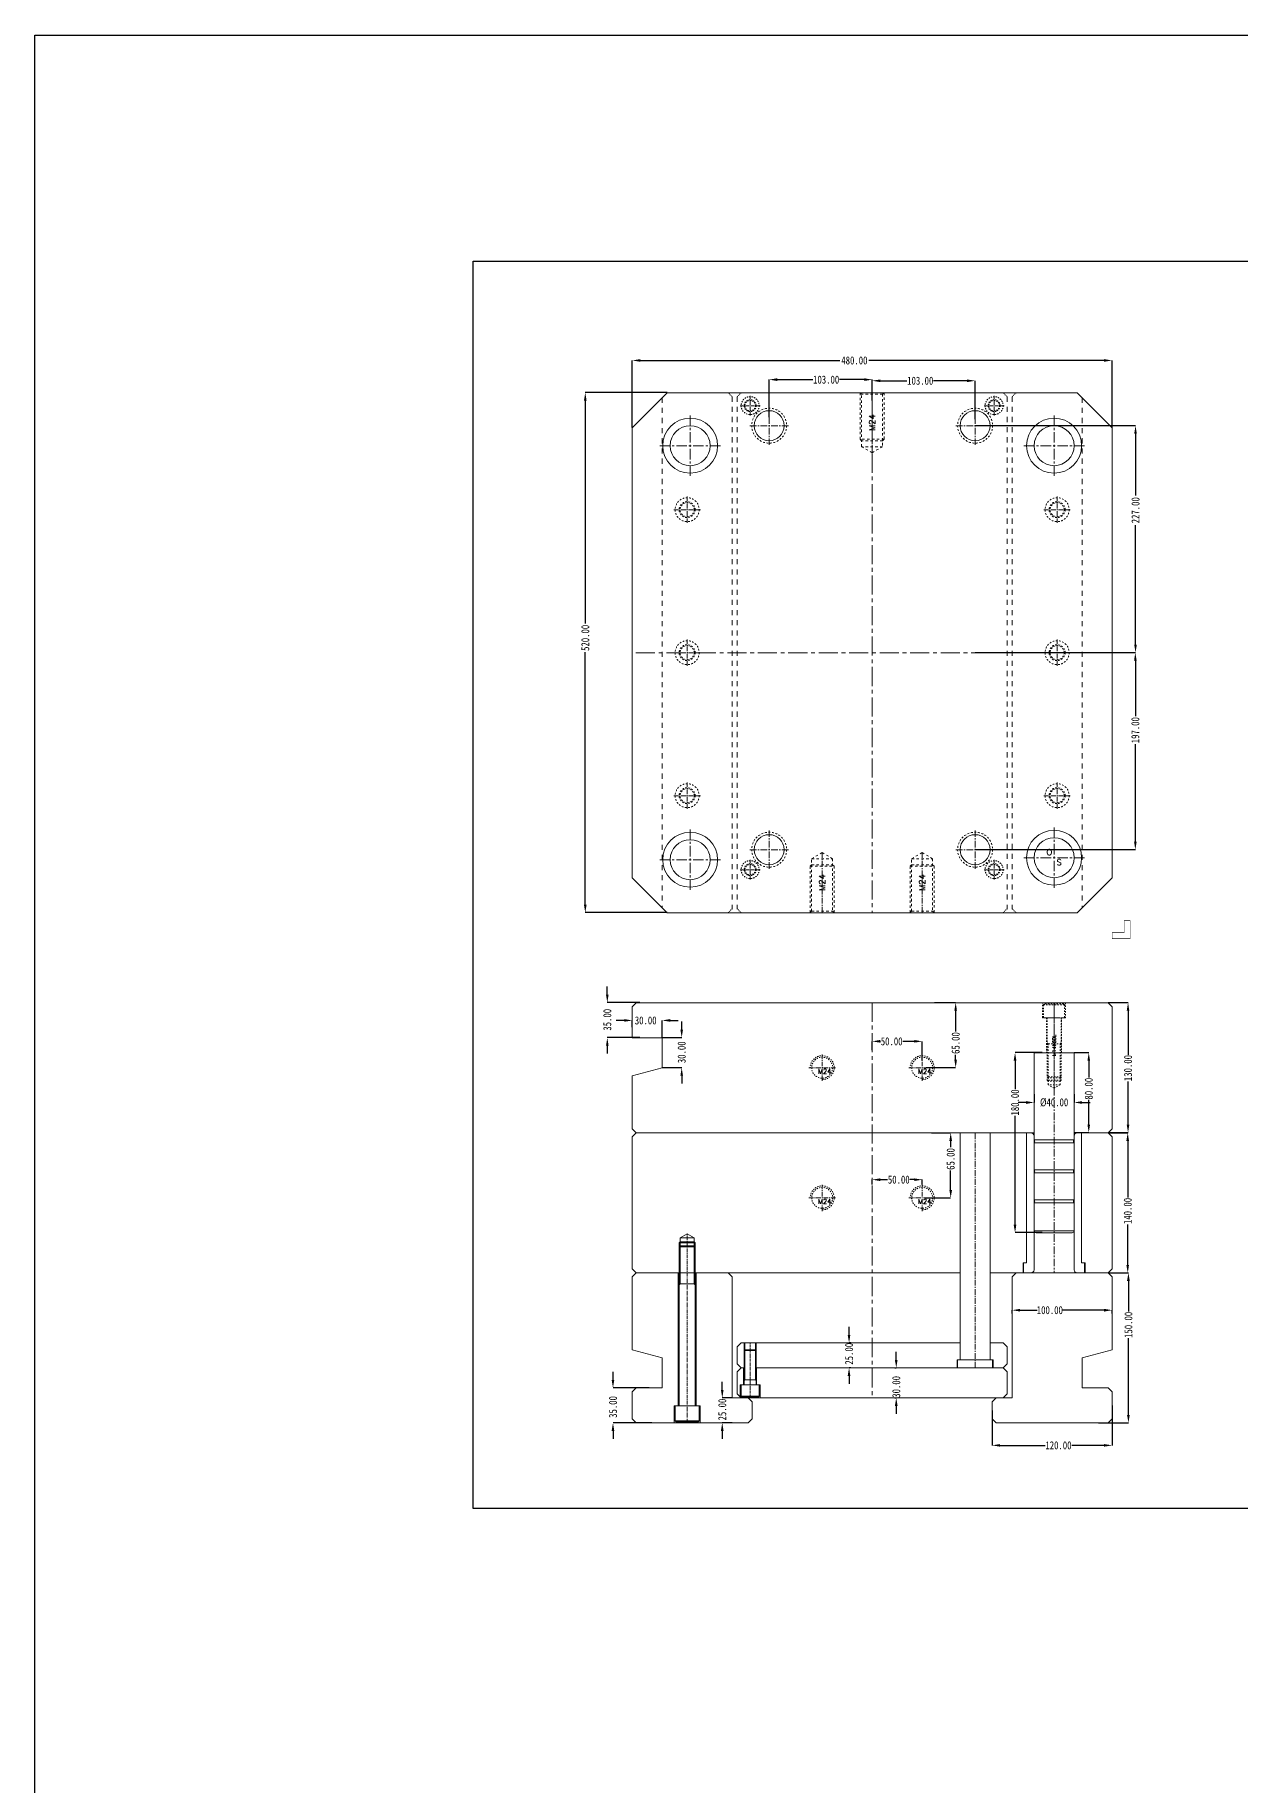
# Model space of a CAD drawing. Header units: millimetres. Extents: x 3267 to 5677, y -4731 to 2600.
# Drawn here: x 3267 to 4472, y 850 to 2600 of the extents above; entities that cross this region are included whole.
import ezdxf
from ezdxf.enums import TextEntityAlignment as Align

# ---------------------------------------------------------------- set-up
doc = ezdxf.new("R2010")
doc.units = ezdxf.units.MM
doc.header["$LTSCALE"] = 16.335
doc.header["$PDMODE"] = 3
doc.header["$PDSIZE"] = 0.3125
doc.linetypes.add('CENTER', pattern=[0.6, 0.375, -0.075, 0.075, -0.075])
doc.linetypes.add('HIDDEN', pattern=[0.2, 0.1, -0.1])
doc.layers.get('0').update_dxf_attribs({"linetype": 'CONTINUOUS'})
doc.layers.get('Defpoints').update_dxf_attribs({"linetype": 'CONTINUOUS'})
doc.layers.add('moldbase', color=7, linetype='CONTINUOUS', lineweight=20)
doc.layers.add('screw', color=33, linetype='CONTINUOUS', lineweight=13)
doc.styles.add('ROMANC', font='romanc.shx', dxfattribs={"bigfont": 'gbcbig.shx'})
doc.styles.get("Standard").update_dxf_attribs({"font": 'txt', "width": 0.8})
doc.styles.add('TXT', font='txt.shx', dxfattribs={"bigfont": 'gbcbig.shx'})
doc.dimstyles.get("Standard").update_dxf_attribs({"dimtxt": 0.15625, "dimasz": 0.1875, "dimexe": 0.125, "dimexo": 0.0625, "dimtad": 0, "dimtih": 1, "dimtoh": 1, "dimdsep": 46, "dimtxsty": 'Standard', "dimcen": 0.09, "dimadec": 0, "dimazin": 0, "dimtp": 0.01, "dimtm": 0.01, "dimtfac": 1, "dimtofl": 0, "dimtmove": 0, "dimatfit": 3, "dimfxl": 0, "dimtolj": 1, "dimarcsym": 0})

# ---------------------------------------------------------------- blocks, each defined once
blk = doc.blocks.new('*D3')
at = {"color": 4, "lineweight": -2}
for p, q in [((4306.4, 1582.5), (4321, 1582.5)), ((4321, 1574.5), (4321, 1557.7)), ((4321, 1510.5), (4321, 1535.3)), ((4306.4, 1502.5), (4321, 1502.5))]:
    blk.add_line(p, q, dxfattribs=at)
at = {"color": 4}
for points in [[(4319.7, 1574.5), (4322.3, 1574.5), (4321, 1582.5)], [(4319.7, 1510.5), (4322.3, 1510.5), (4321, 1502.5)]]:
    blk.add_solid(points, dxfattribs=at)
at = {"layer": 'Defpoints', "color": 0}
for p in [(4306.4, 1582.5), (4306.4, 1502.5), (4321, 1502.5)]:
    blk.add_point(p, dxfattribs=at)
at = {"color": 6, "insert": (4321, 1546.5), "char_height": 8, "attachment_point": 5, "rotation": 90}
blk.add_mtext('\\A1;80.00', dxfattribs=at)
blk = doc.blocks.new('*D4')
at = {"color": 4, "lineweight": -2}
for p, q in [((4274.4, 1582.5), (4247.3, 1582.5)), ((4247.3, 1574.5), (4247.3, 1546)), ((4247.3, 1410.5), (4247.3, 1519.4)), ((4274.4, 1402.5), (4247.3, 1402.5))]:
    blk.add_line(p, q, dxfattribs=at)
at = {"color": 4}
for points in [[(4245.9, 1574.5), (4248.6, 1574.5), (4247.3, 1582.5)], [(4245.9, 1410.5), (4248.6, 1410.5), (4247.3, 1402.5)]]:
    blk.add_solid(points, dxfattribs=at)
at = {"layer": 'Defpoints', "color": 0}
for p in [(4274.4, 1582.5), (4247.3, 1402.5), (4274.4, 1402.5)]:
    blk.add_point(p, dxfattribs=at)
at = {"color": 6, "insert": (4247.3, 1532.7), "char_height": 8, "attachment_point": 5, "rotation": 90}
blk.add_mtext('\\A1;180.00', dxfattribs=at)
blk = doc.blocks.new('*D5')
at = {"color": 4, "lineweight": -2}
for p, q in [((4340.4, 1632.5), (4360.3, 1632.5)), ((4360.3, 1624.5), (4360.3, 1580.4)), ((4360.3, 1510.5), (4360.3, 1553.8)), ((4340.4, 1502.5), (4360.3, 1502.5))]:
    blk.add_line(p, q, dxfattribs=at)
at = {"color": 4}
for points in [[(4359, 1624.5), (4361.6, 1624.5), (4360.3, 1632.5)], [(4359, 1510.5), (4361.6, 1510.5), (4360.3, 1502.5)]]:
    blk.add_solid(points, dxfattribs=at)
at = {"layer": 'Defpoints', "color": 0}
for p in [(4340.4, 1632.5), (4340.4, 1502.5), (4360.3, 1502.5)]:
    blk.add_point(p, dxfattribs=at)
at = {"color": 6, "insert": (4360.3, 1567.1), "char_height": 8, "attachment_point": 5, "rotation": 90}
blk.add_mtext('\\A1;130.00', dxfattribs=at)
blk = doc.blocks.new('*D6')
at = {"color": 4, "lineweight": -2}
for p, q in [((4340.4, 1502.3), (4360, 1502.3)), ((4360, 1494.3), (4360, 1437.5)), ((4360, 1370.3), (4360, 1410.8)), ((4340.4, 1362.3), (4360, 1362.3))]:
    blk.add_line(p, q, dxfattribs=at)
at = {"color": 4}
for points in [[(4358.6, 1494.3), (4361.3, 1494.3), (4360, 1502.3)], [(4358.6, 1370.3), (4361.3, 1370.3), (4360, 1362.3)]]:
    blk.add_solid(points, dxfattribs=at)
at = {"layer": 'Defpoints', "color": 0}
for p in [(4340.4, 1502.3), (4340.4, 1362.3), (4360, 1362.3)]:
    blk.add_point(p, dxfattribs=at)
at = {"color": 6, "insert": (4360, 1424.2), "char_height": 8, "attachment_point": 5, "rotation": 90}
blk.add_mtext('\\A1;140.00', dxfattribs=at)
blk = doc.blocks.new('*D7')
at = {"color": 4, "lineweight": -2}
for p, q in [((4340.4, 1362.3), (4360.7, 1362.3)), ((4360.7, 1354.3), (4360.7, 1323.6)), ((4360.7, 1220.3), (4360.7, 1297)), ((4330.7, 1212.3), (4360.7, 1212.3))]:
    blk.add_line(p, q, dxfattribs=at)
at = {"color": 4}
for points in [[(4359.3, 1354.3), (4362, 1354.3), (4360.7, 1362.3)], [(4359.3, 1220.3), (4362, 1220.3), (4360.7, 1212.3)]]:
    blk.add_solid(points, dxfattribs=at)
at = {"layer": 'Defpoints', "color": 0}
for p in [(4340.4, 1362.3), (4330.7, 1212.3), (4360.7, 1212.3)]:
    blk.add_point(p, dxfattribs=at)
at = {"color": 6, "insert": (4360.7, 1310.3), "char_height": 8, "attachment_point": 5, "rotation": 90}
blk.add_mtext('\\A1;150.00', dxfattribs=at)
blk = doc.blocks.new('*D8')
at = {"color": 4, "lineweight": -2}
for p, q in [((3845.2, 1255.3), (3845.2, 1263.3)), ((3881.4, 1247.3), (3845.2, 1247.3)), ((3884, 1212.3), (3845.2, 1212.3)), ((3845.2, 1204.3), (3845.2, 1196.3))]:
    blk.add_line(p, q, dxfattribs=at)
at = {"color": 4}
for points in [[(3843.8, 1255.3), (3846.5, 1255.3), (3845.2, 1247.3)], [(3843.8, 1204.3), (3846.5, 1204.3), (3845.2, 1212.3)]]:
    blk.add_solid(points, dxfattribs=at)
at = {"layer": 'Defpoints', "color": 0}
for p in [(3881.4, 1247.3), (3845.2, 1212.3), (3884, 1212.3)]:
    blk.add_point(p, dxfattribs=at)
at = {"color": 6, "insert": (3845.2, 1228.2), "char_height": 8, "attachment_point": 5, "rotation": 90}
blk.add_mtext('\\A1;35.00', dxfattribs=at)
blk = doc.blocks.new('*D9')
at = {"color": 4, "lineweight": -2}
for p, q in [((3954.5, 1245.3), (3954.5, 1253.3)), ((3964.4, 1237.3), (3954.5, 1237.3)), ((3964.4, 1212.3), (3954.5, 1212.3)), ((3954.5, 1204.3), (3954.5, 1196.3))]:
    blk.add_line(p, q, dxfattribs=at)
at = {"color": 4}
for points in [[(3953.1, 1245.3), (3955.8, 1245.3), (3954.5, 1237.3)], [(3953.1, 1204.3), (3955.8, 1204.3), (3954.5, 1212.3)]]:
    blk.add_solid(points, dxfattribs=at)
at = {"layer": 'Defpoints', "color": 0}
for p in [(3964.4, 1237.3), (3954.5, 1212.3), (3964.4, 1212.3)]:
    blk.add_point(p, dxfattribs=at)
at = {"color": 6, "insert": (3954.5, 1225.6), "char_height": 8, "attachment_point": 5, "rotation": 90}
blk.add_mtext('\\A1;25.00', dxfattribs=at)
blk = doc.blocks.new('*D10')
at = {"color": 4, "lineweight": -2}
for p, q in [((4081.3, 1300.3), (4081.3, 1308.3)), ((4082.9, 1292.3), (4081.3, 1292.3)), ((4082.9, 1267.3), (4081.3, 1267.3)), ((4081.3, 1259.3), (4081.3, 1251.3))]:
    blk.add_line(p, q, dxfattribs=at)
at = {"color": 4}
for points in [[(4079.9, 1300.3), (4082.6, 1300.3), (4081.3, 1292.3)], [(4079.9, 1259.3), (4082.6, 1259.3), (4081.3, 1267.3)]]:
    blk.add_solid(points, dxfattribs=at)
at = {"layer": 'Defpoints', "color": 0}
for p in [(4082.9, 1292.3), (4081.3, 1267.3), (4082.9, 1267.3)]:
    blk.add_point(p, dxfattribs=at)
at = {"color": 6, "insert": (4081.3, 1281.4), "char_height": 8, "attachment_point": 5, "rotation": 90}
blk.add_mtext('\\A1;25.00', dxfattribs=at)
blk = doc.blocks.new('*D11')
at = {"color": 4, "lineweight": -2}
for p, q in [((4128.5, 1275.3), (4128.5, 1283.3)), ((4127.1, 1267.3), (4128.5, 1267.3)), ((4127.1, 1237.3), (4128.5, 1237.3)), ((4128.5, 1229.3), (4128.5, 1221.3))]:
    blk.add_line(p, q, dxfattribs=at)
at = {"color": 4}
for points in [[(4127.1, 1275.3), (4129.8, 1275.3), (4128.5, 1267.3)], [(4127.1, 1229.3), (4129.8, 1229.3), (4128.5, 1237.3)]]:
    blk.add_solid(points, dxfattribs=at)
at = {"layer": 'Defpoints', "color": 0}
for p in [(4127.1, 1267.3), (4127.1, 1237.3), (4128.5, 1237.3)]:
    blk.add_point(p, dxfattribs=at)
at = {"color": 6, "insert": (4128.5, 1248.3), "char_height": 8, "attachment_point": 5, "rotation": 90}
blk.add_mtext('\\A1;30.00', dxfattribs=at)
blk = doc.blocks.new('*D12')
at = {"color": 4, "lineweight": -2}
for p, q in [((4244.4, 1321.8), (4244.4, 1325)), ((4252.4, 1325), (4269.3, 1325)), ((4336.4, 1325), (4294.9, 1325)), ((4344.4, 1321.8), (4344.4, 1325))]:
    blk.add_line(p, q, dxfattribs=at)
at = {"color": 4}
for points in [[(4252.4, 1326.3), (4252.4, 1323.6), (4244.4, 1325)], [(4336.4, 1326.3), (4336.4, 1323.6), (4344.4, 1325)]]:
    blk.add_solid(points, dxfattribs=at)
at = {"layer": 'Defpoints', "color": 0}
for p in [(4244.4, 1325), (4244.4, 1321.8), (4344.4, 1321.8)]:
    blk.add_point(p, dxfattribs=at)
at = {"color": 6, "insert": (4282.1, 1325), "char_height": 8, "attachment_point": 5}
blk.add_mtext('\\A1;100.00', dxfattribs=at)
blk = doc.blocks.new('*D13')
at = {"color": 4, "lineweight": -2}
for p, q in [((4344.4, 1229.8), (4344.4, 1189.8)), ((4224.4, 1224.8), (4224.4, 1189.8)), ((4232.4, 1189.8), (4277.4, 1189.8)), ((4336.4, 1189.8), (4304, 1189.8))]:
    blk.add_line(p, q, dxfattribs=at)
at = {"color": 4}
for points in [[(4232.4, 1191.1), (4232.4, 1188.5), (4224.4, 1189.8)], [(4336.4, 1191.1), (4336.4, 1188.5), (4344.4, 1189.8)]]:
    blk.add_solid(points, dxfattribs=at)
at = {"layer": 'Defpoints', "color": 0}
for p in [(4344.4, 1229.8), (4224.4, 1224.8), (4224.4, 1189.8)]:
    blk.add_point(p, dxfattribs=at)
at = {"color": 6, "insert": (4290.7, 1189.8), "char_height": 8, "attachment_point": 5}
blk.add_mtext('\\A1;120.00', dxfattribs=at)
blk = doc.blocks.new('*D14')
at = {"color": 4, "lineweight": -2}
for p, q in [((3856.4, 1614.7), (3848.4, 1614.7)), ((3864.4, 1607.9), (3864.4, 1614.7)), ((3894.4, 1597.5), (3894.4, 1614.7)), ((3902.4, 1614.7), (3910.4, 1614.7))]:
    blk.add_line(p, q, dxfattribs=at)
at = {"color": 4}
for points in [[(3856.4, 1616.1), (3856.4, 1613.4), (3864.4, 1614.7)], [(3902.4, 1616.1), (3902.4, 1613.4), (3894.4, 1614.7)]]:
    blk.add_solid(points, dxfattribs=at)
at = {"layer": 'Defpoints', "color": 0}
for p in [(3864.4, 1614.7), (3864.4, 1607.9), (3894.4, 1597.5)]:
    blk.add_point(p, dxfattribs=at)
at = {"color": 6, "insert": (3877.9, 1614.7), "char_height": 8, "attachment_point": 5}
blk.add_mtext('\\A1;30.00', dxfattribs=at)
blk = doc.blocks.new('*D15')
at = {"color": 4, "lineweight": -2}
for p, q in [((3913.9, 1605.5), (3913.9, 1613.5)), ((3894.4, 1597.5), (3913.9, 1597.5)), ((3894.4, 1567.5), (3913.9, 1567.5)), ((3913.9, 1559.5), (3913.9, 1551.5))]:
    blk.add_line(p, q, dxfattribs=at)
at = {"color": 4}
for points in [[(3912.6, 1605.5), (3915.2, 1605.5), (3913.9, 1597.5)], [(3912.6, 1559.5), (3915.2, 1559.5), (3913.9, 1567.5)]]:
    blk.add_solid(points, dxfattribs=at)
at = {"layer": 'Defpoints', "color": 0}
for p in [(3894.4, 1597.5), (3894.4, 1567.5), (3913.9, 1567.5)]:
    blk.add_point(p, dxfattribs=at)
at = {"color": 6, "insert": (3913.9, 1582.9), "char_height": 8, "attachment_point": 5, "rotation": 90}
blk.add_mtext('\\A1;30.00', dxfattribs=at)
blk = doc.blocks.new('*D16')
at = {"color": 4, "lineweight": -2}
for p, q in [((3839.5, 1640.5), (3839.5, 1648.5)), ((3872.1, 1632.5), (3839.5, 1632.5)), ((3872.1, 1597.5), (3839.5, 1597.5)), ((3839.5, 1589.5), (3839.5, 1581.5))]:
    blk.add_line(p, q, dxfattribs=at)
at = {"color": 4}
for points in [[(3838.2, 1640.5), (3840.8, 1640.5), (3839.5, 1632.5)], [(3838.2, 1589.5), (3840.8, 1589.5), (3839.5, 1597.5)]]:
    blk.add_solid(points, dxfattribs=at)
at = {"layer": 'Defpoints', "color": 0}
for p in [(3872.1, 1632.5), (3839.5, 1597.5), (3872.1, 1597.5)]:
    blk.add_point(p, dxfattribs=at)
at = {"color": 6, "insert": (3839.5, 1615.4), "char_height": 8, "attachment_point": 5, "rotation": 90}
blk.add_mtext('\\A1;35.00', dxfattribs=at)
blk = doc.blocks.new('screw_m24_g')
at = {"layer": 'screw', "color": 1, "linetype": 'CENTER', "ltscale": 0.746373}
for p, q in [((-13.2, 0), (13.2, 0)), ((0, -13.2), (0, 13.2))]:
    blk.add_line(p, q, dxfattribs=at)
at = {"layer": 'screw', "linetype": 'HIDDEN', "ltscale": 0.746373}
blk.add_circle((0, 0), 10.5, dxfattribs=at)
at = {"layer": 'screw', "color": 92, "linetype": 'HIDDEN', "ltscale": 0.746373}
blk.add_arc((0, 0), 12, 270, 180, dxfattribs=at)
at = {"layer": 'screw', "color": 6, "style": 'TXT'}
blk.add_text('M24', height=4.8, dxfattribs=at).set_placement((-4.08, -6))
blk = doc.blocks.new('*D18')
at = {"color": 4, "lineweight": -2}
for p, q in [((4166.7, 1632.5), (4187.9, 1632.5)), ((4187.9, 1624.5), (4187.9, 1603.8)), ((4187.9, 1575.5), (4187.9, 1580.4)), ((4158.4, 1567.5), (4187.9, 1567.5))]:
    blk.add_line(p, q, dxfattribs=at)
at = {"color": 4}
for points in [[(4186.6, 1624.5), (4189.2, 1624.5), (4187.9, 1632.5)], [(4186.6, 1575.5), (4189.2, 1575.5), (4187.9, 1567.5)]]:
    blk.add_solid(points, dxfattribs=at)
at = {"layer": 'Defpoints', "color": 0}
for p in [(4166.7, 1632.5), (4187.9, 1632.5), (4158.4, 1567.5)]:
    blk.add_point(p, dxfattribs=at)
at = {"color": 6, "insert": (4187.9, 1592.1), "char_height": 8, "attachment_point": 5, "rotation": 90}
blk.add_mtext('\\A1;65.00', dxfattribs=at)
blk = doc.blocks.new('*D19')
at = {"color": 4, "lineweight": -2}
for p, q in [((4104.4, 1585), (4104.4, 1593.8)), ((4112.4, 1593.8), (4112.7, 1593.8)), ((4146.4, 1593.8), (4135.1, 1593.8)), ((4154.4, 1574.5), (4154.4, 1593.8))]:
    blk.add_line(p, q, dxfattribs=at)
at = {"color": 4}
for points in [[(4112.4, 1595.2), (4112.4, 1592.5), (4104.4, 1593.8)], [(4146.4, 1595.2), (4146.4, 1592.5), (4154.4, 1593.8)]]:
    blk.add_solid(points, dxfattribs=at)
at = {"layer": 'Defpoints', "color": 0}
for p in [(4104.4, 1593.8), (4104.4, 1585), (4154.4, 1574.5)]:
    blk.add_point(p, dxfattribs=at)
at = {"color": 6, "insert": (4123.9, 1593.8), "char_height": 8, "attachment_point": 5}
blk.add_mtext('\\A1;50.00', dxfattribs=at)
blk = doc.blocks.new('*D20')
at = {"color": 4, "lineweight": -2}
for p, q in [((4104.4, 1450.5), (4104.4, 1455.5)), ((4112.4, 1455.5), (4119.8, 1455.5)), ((4146.4, 1455.5), (4142.2, 1455.5)), ((4154.4, 1450.5), (4154.4, 1455.5))]:
    blk.add_line(p, q, dxfattribs=at)
at = {"color": 4}
for points in [[(4112.4, 1456.8), (4112.4, 1454.1), (4104.4, 1455.5)], [(4146.4, 1456.8), (4146.4, 1454.1), (4154.4, 1455.5)]]:
    blk.add_solid(points, dxfattribs=at)
at = {"layer": 'Defpoints', "color": 0}
for p in [(4104.4, 1455.5), (4104.4, 1450.5), (4154.4, 1450.5)]:
    blk.add_point(p, dxfattribs=at)
at = {"color": 6, "insert": (4131, 1455.5), "char_height": 8, "attachment_point": 5}
blk.add_mtext('\\A1;50.00', dxfattribs=at)
blk = doc.blocks.new('*D21')
at = {"color": 4, "lineweight": -2}
for p, q in [((4163.9, 1502.3), (4182.9, 1502.3)), ((4182.9, 1494.3), (4182.9, 1488)), ((4182.9, 1445.3), (4182.9, 1464.5)), ((4157.8, 1437.3), (4182.9, 1437.3))]:
    blk.add_line(p, q, dxfattribs=at)
at = {"color": 4}
for points in [[(4181.6, 1494.3), (4184.3, 1494.3), (4182.9, 1502.3)], [(4181.6, 1445.3), (4184.3, 1445.3), (4182.9, 1437.3)]]:
    blk.add_solid(points, dxfattribs=at)
at = {"layer": 'Defpoints', "color": 0}
for p in [(4163.9, 1502.3), (4157.8, 1437.3), (4182.9, 1437.3)]:
    blk.add_point(p, dxfattribs=at)
at = {"color": 6, "insert": (4182.9, 1476.2), "char_height": 8, "attachment_point": 5, "rotation": 90}
blk.add_mtext('\\A1;65.00', dxfattribs=at)
blk = doc.blocks.new('*D22')
at = {"color": 4, "lineweight": -2}
for p, q in [((3864.4, 2207.5), (3864.4, 2274.7)), ((3872.4, 2274.7), (4072.2, 2274.7)), ((4336.4, 2274.7), (4101, 2274.7)), ((4344.4, 2207.5), (4344.4, 2274.7))]:
    blk.add_line(p, q, dxfattribs=at)
at = {"color": 4}
for points in [[(3872.4, 2276), (3872.4, 2273.4), (3864.4, 2274.7)], [(4336.4, 2276), (4336.4, 2273.4), (4344.4, 2274.7)]]:
    blk.add_solid(points, dxfattribs=at)
at = {"layer": 'Defpoints', "color": 0}
for p in [(3864.4, 2274.7), (3864.4, 2207.5), (4344.4, 2207.5)]:
    blk.add_point(p, dxfattribs=at)
at = {"color": 6, "insert": (4086.6, 2274.7), "char_height": 8, "attachment_point": 5}
blk.add_mtext('\\A1;480.00', dxfattribs=at)
blk = doc.blocks.new('*D23')
at = {"color": 4, "lineweight": -2}
for p, q in [((3899.4, 2242.5), (3817.5, 2242.5)), ((3817.5, 2234.5), (3817.5, 2011.7)), ((3817.5, 1730.5), (3817.5, 1982.9)), ((3899.4, 1722.5), (3817.5, 1722.5))]:
    blk.add_line(p, q, dxfattribs=at)
at = {"color": 4}
for points in [[(3816.1, 2234.5), (3818.8, 2234.5), (3817.5, 2242.5)], [(3816.1, 1730.5), (3818.8, 1730.5), (3817.5, 1722.5)]]:
    blk.add_solid(points, dxfattribs=at)
at = {"layer": 'Defpoints', "color": 0}
for p in [(3899.4, 2242.5), (3817.5, 1722.5), (3899.4, 1722.5)]:
    blk.add_point(p, dxfattribs=at)
at = {"color": 6, "insert": (3817.5, 1997.3), "char_height": 8, "attachment_point": 5, "rotation": 90}
blk.add_mtext('\\A1;520.00', dxfattribs=at)
blk = doc.blocks.new('*D24')
at = {"color": 4, "lineweight": -2}
for p, q in [((4266.4, 1541.1), (4266.4, 1532.7)), ((4306.4, 1541.1), (4306.4, 1532.7)), ((4258.4, 1532.7), (4250.4, 1532.7)), ((4314.4, 1532.7), (4322.4, 1532.7))]:
    blk.add_line(p, q, dxfattribs=at)
at = {"color": 4}
for points in [[(4258.4, 1534), (4258.4, 1531.3), (4266.4, 1532.7)], [(4314.4, 1534), (4314.4, 1531.3), (4306.4, 1532.7)]]:
    blk.add_solid(points, dxfattribs=at)
at = {"layer": 'Defpoints', "color": 0}
for p in [(4266.4, 1541.1), (4306.4, 1541.1), (4266.4, 1532.7)]:
    blk.add_point(p, dxfattribs=at)
at = {"color": 6, "insert": (4286.4, 1532.7), "char_height": 8, "attachment_point": 5}
blk.add_mtext('\\A1;%%c40.00', dxfattribs=at)
blk = doc.blocks.new('*D238')
at = {"color": 4, "lineweight": -2}
for p, q in [((4207.4, 2209.5), (4367.8, 2209.5)), ((4367.8, 2201.5), (4367.8, 2139.8)), ((4367.8, 1990.5), (4367.8, 2110)), ((4207.4, 1982.5), (4367.8, 1982.5))]:
    blk.add_line(p, q, dxfattribs=at)
at = {"color": 4}
for points in [[(4366.5, 2201.5), (4369.1, 2201.5), (4367.8, 2209.5)], [(4366.5, 1990.5), (4369.1, 1990.5), (4367.8, 1982.5)]]:
    blk.add_solid(points, dxfattribs=at)
at = {"layer": 'Defpoints', "color": 0}
for p in [(4207.4, 2209.5), (4207.4, 1982.5), (4367.8, 1982.5)]:
    blk.add_point(p, dxfattribs=at)
at = {"color": 6, "insert": (4367.8, 2124.9), "char_height": 8, "attachment_point": 5, "rotation": 90}
blk.add_mtext('\\A1;227.00', dxfattribs=at)
blk = doc.blocks.new('*D239')
at = {"color": 4, "lineweight": -2}
for p, q in [((4207.4, 1982.5), (4367.6, 1982.5)), ((4367.6, 1974.5), (4367.6, 1918.9)), ((4367.6, 1793.5), (4367.6, 1891.1)), ((4207.4, 1785.5), (4367.6, 1785.5))]:
    blk.add_line(p, q, dxfattribs=at)
at = {"color": 4}
for points in [[(4366.3, 1974.5), (4368.9, 1974.5), (4367.6, 1982.5)], [(4366.3, 1793.5), (4368.9, 1793.5), (4367.6, 1785.5)]]:
    blk.add_solid(points, dxfattribs=at)
at = {"layer": 'Defpoints', "color": 0}
for p in [(4207.4, 1982.5), (4207.4, 1785.5), (4367.6, 1785.5)]:
    blk.add_point(p, dxfattribs=at)
at = {"color": 6, "insert": (4367.6, 1905), "char_height": 8, "attachment_point": 5, "rotation": 90}
blk.add_mtext('\\A1;197.00', dxfattribs=at)
blk = doc.blocks.new('*D240')
at = {"color": 4, "lineweight": -2}
for p, q in [((4104.4, 2234.7), (4104.4, 2254.4)), ((4112.4, 2254.4), (4139.2, 2254.4)), ((4199.4, 2254.4), (4165.9, 2254.4)), ((4207.4, 2216), (4207.4, 2254.4))]:
    blk.add_line(p, q, dxfattribs=at)
at = {"color": 4}
for points in [[(4112.4, 2255.7), (4112.4, 2253.1), (4104.4, 2254.4)], [(4199.4, 2255.7), (4199.4, 2253.1), (4207.4, 2254.4)]]:
    blk.add_solid(points, dxfattribs=at)
at = {"layer": 'Defpoints', "color": 0}
for p in [(4104.4, 2254.4), (4104.4, 2234.7), (4207.4, 2216)]:
    blk.add_point(p, dxfattribs=at)
at = {"color": 6, "insert": (4152.5, 2254.4), "char_height": 8, "attachment_point": 5}
blk.add_mtext('\\A1;103.00', dxfattribs=at)
blk = doc.blocks.new('*D241')
at = {"color": 4, "lineweight": -2}
for p, q in [((4001.4, 2218), (4001.4, 2255.5)), ((4009.4, 2255.5), (4045.1, 2255.5)), ((4096.4, 2255.5), (4071.8, 2255.5)), ((4104.4, 2234.7), (4104.4, 2255.5))]:
    blk.add_line(p, q, dxfattribs=at)
at = {"color": 4}
for points in [[(4009.4, 2256.9), (4009.4, 2254.2), (4001.4, 2255.5)], [(4096.4, 2256.9), (4096.4, 2254.2), (4104.4, 2255.5)]]:
    blk.add_solid(points, dxfattribs=at)
at = {"layer": 'Defpoints', "color": 0}
for p in [(4001.4, 2255.5), (4104.4, 2234.7), (4001.4, 2218)]:
    blk.add_point(p, dxfattribs=at)
at = {"color": 6, "insert": (4058.4, 2255.5), "char_height": 8, "attachment_point": 5}
blk.add_mtext('\\A1;103.00', dxfattribs=at)

msp = doc.modelspace()

# ---------------------------------------------------------------- linework, layer by layer
for points in [[(3267.117, 2600.155), (5677.436, 2600.155), (5677.436, -4730.658), (3267.117, -4730.658)], [(3705.484, 2374.065), (5183.387, 2374.065), (5183.387, 1126.59), (3705.484, 1126.59)]]:
    msp.add_lwpolyline(points, close=True)
at = {"layer": 'moldbase'}
for p, q in [((3899.372, 2242.487), (3864.372, 2207.487)), ((4309.372, 2242.487), (3899.372, 2242.487)), ((4309.372, 2242.487), (4344.372, 2207.487)), ((3864.372, 2207.487), (3864.372, 1757.487)), ((4344.372, 2207.487), (4344.372, 1757.487)), ((3899.372, 1722.487), (3864.372, 1757.487)), ((4344.372, 1757.487), (4309.372, 1722.487)), ((4309.372, 1722.487), (3899.372, 1722.487)), ((3868.372, 1632.487), (3864.372, 1628.487)), ((3864.372, 1628.487), (3864.372, 1597.487)), ((4340.372, 1632.487), (3868.372, 1632.487)), ((4340.372, 1632.487), (4344.372, 1628.487)), ((4344.372, 1628.487), (4344.372, 1506.487)), ((3864.372, 1597.487), (3894.372, 1597.487)), ((3894.372, 1597.487), (3894.372, 1567.487)), ((4266.372, 1369.287), (4266.372, 1582.487)), ((4306.372, 1582.487), (4266.372, 1582.487)), ((4306.372, 1582.487), (4306.372, 1369.287)), ((3894.372, 1567.487), (3864.372, 1559.449)), ((3864.372, 1559.449), (3864.372, 1506.487)), ((3864.372, 1506.487), (3868.372, 1502.487)), ((4266.372, 1365.287), (4266.372, 1509.287)), ((4306.372, 1365.287), (4306.372, 1509.287)), ((4344.372, 1506.487), (4340.372, 1502.487)), ((3868.372, 1502.287), (3864.372, 1498.287)), ((3864.372, 1498.287), (3864.372, 1366.287)), ((4266.372, 1502.487), (3868.372, 1502.487)), ((4192.372, 1502.287), (3868.372, 1502.287)), ((4192.372, 1275.287), (4192.372, 1502.487)), ((4222.372, 1275.287), (4222.372, 1502.487)), ((4266.372, 1502.287), (4222.372, 1502.287)), ((4258.872, 1502.287), (4258.872, 1372.287)), ((4306.372, 1495.487), (4266.372, 1495.487)), ((4306.372, 1492.487), (4266.372, 1492.487)), ((4340.372, 1502.487), (4306.372, 1502.487)), ((4340.372, 1502.287), (4306.372, 1502.287)), ((4313.872, 1502.287), (4313.872, 1372.287)), ((4340.372, 1502.287), (4344.372, 1498.287)), ((4344.372, 1498.287), (4344.372, 1366.287)), ((4306.372, 1465.487), (4266.372, 1465.487)), ((4306.372, 1462.487), (4266.372, 1462.487)), ((4306.372, 1435.487), (4266.372, 1435.487)), ((4306.372, 1432.487), (4266.372, 1432.487)), ((3912.372, 1397.287), (3919.372, 1401.328)), ((3919.372, 1401.328), (3926.372, 1397.287)), ((4306.372, 1404.487), (4266.372, 1404.487)), ((4304.372, 1402.487), (4268.372, 1402.487)), ((3911.372, 1388.287), (3912.372, 1389.287)), ((3911.372, 1229.287), (3911.372, 1388.287)), ((3912.372, 1389.287), (3912.372, 1397.287)), ((3912.372, 1397.287), (3926.372, 1397.287)), ((3912.372, 1389.287), (3926.372, 1389.287)), ((3926.372, 1397.287), (3926.372, 1389.287)), ((3926.372, 1389.287), (3927.372, 1388.287)), ((3927.372, 1229.287), (3927.372, 1388.287)), ((3864.372, 1366.287), (3868.372, 1362.287)), ((4258.872, 1372.287), (4255.372, 1372.287)), ((4255.372, 1372.287), (4255.372, 1362.287)), ((4255.872, 1372.287), (4255.872, 1362.287)), ((4313.872, 1372.287), (4317.372, 1372.287)), ((4316.872, 1372.287), (4316.872, 1362.287)), ((4317.372, 1372.287), (4317.372, 1362.287)), ((4344.372, 1366.287), (4340.372, 1362.287)), ((3868.372, 1362.287), (3864.372, 1358.287)), ((3864.372, 1358.287), (3864.372, 1285.325)), ((3911.372, 1362.287), (3868.372, 1362.287)), ((3910.372, 1362.287), (3910.372, 1229.287)), ((3911.372, 1351.287), (3927.372, 1351.287)), ((4192.372, 1362.287), (3912.372, 1362.287)), ((3928.372, 1229.287), (3928.372, 1362.287)), ((3960.372, 1362.287), (3964.372, 1358.287)), ((3964.372, 1358.287), (3964.372, 1237.287)), ((4340.372, 1362.287), (4222.372, 1362.287)), ((4248.372, 1362.287), (4244.372, 1358.287)), ((4244.372, 1358.287), (4244.372, 1237.287)), ((4340.372, 1362.287), (4344.372, 1358.287)), ((4344.372, 1358.287), (4344.372, 1285.325)), ((3864.372, 1285.325), (3894.372, 1277.287)), ((3973.372, 1292.287), (3969.372, 1288.287)), ((3969.372, 1288.287), (3969.372, 1271.287)), ((4192.372, 1292.287), (3973.372, 1292.287)), ((3976.372, 1284.537), (3977.122, 1285.287)), ((3976.372, 1250.287), (3976.372, 1284.537)), ((3977.122, 1285.287), (3977.122, 1292.287)), ((3977.122, 1285.287), (3987.622, 1285.287)), ((3987.622, 1285.287), (3987.622, 1292.287)), ((3987.622, 1285.287), (3988.372, 1284.537)), ((3988.372, 1250.287), (3988.372, 1284.537)), ((4235.372, 1292.287), (4222.372, 1292.287)), ((4235.372, 1292.287), (4239.372, 1288.287)), ((4239.372, 1288.287), (4239.372, 1271.287)), ((4344.372, 1285.325), (4314.372, 1277.287)), ((3894.372, 1277.287), (3894.372, 1247.287)), ((3969.372, 1271.287), (3973.372, 1267.287)), ((3973.372, 1267.287), (3969.372, 1263.287)), ((3969.372, 1263.287), (3969.372, 1241.287)), ((3976.372, 1267.287), (3973.372, 1267.287)), ((3975.872, 1267.287), (3975.872, 1250.287)), ((4235.372, 1267.287), (3988.372, 1267.287)), ((3988.872, 1250.287), (3988.872, 1267.287)), ((4189.372, 1267.287), (4189.372, 1275.287)), ((4189.372, 1275.287), (4225.372, 1275.287)), ((4189.872, 1267.287), (4189.872, 1275.287)), ((4224.872, 1275.287), (4224.872, 1267.287)), ((4225.372, 1275.287), (4225.372, 1267.287)), ((4239.372, 1271.287), (4235.372, 1267.287)), ((4235.372, 1267.287), (4239.372, 1263.287)), ((4239.372, 1263.287), (4239.372, 1241.287)), ((4314.372, 1277.287), (4314.372, 1247.287)), ((3868.372, 1247.287), (3864.372, 1243.287)), ((3868.372, 1247.287), (3864.372, 1243.287)), ((3864.372, 1243.287), (3864.372, 1216.287)), ((3864.372, 1243.287), (3864.372, 1216.287)), ((3868.372, 1247.287), (3894.372, 1247.287)), ((3972.372, 1237.287), (3972.372, 1250.287)), ((3972.372, 1250.287), (3992.372, 1250.287)), ((3973.372, 1239.037), (3973.372, 1250.287)), ((3973.372, 1250.287), (3991.372, 1250.287)), ((3976.372, 1255.287), (3988.372, 1255.287)), ((3991.372, 1250.287), (3991.372, 1239.037)), ((3992.372, 1250.287), (3992.372, 1237.287)), ((4340.372, 1247.287), (4314.372, 1247.287)), ((4340.372, 1247.287), (4344.372, 1243.287)), ((4344.372, 1243.287), (4344.372, 1216.287)), ((3906.372, 1212.287), (3906.372, 1229.287)), ((3906.372, 1229.287), (3932.372, 1229.287)), ((3907.372, 1214.287), (3907.372, 1229.287)), ((3907.372, 1229.287), (3931.372, 1229.287)), ((3931.372, 1229.287), (3931.372, 1214.287)), ((3932.372, 1229.287), (3932.372, 1212.287)), ((4244.372, 1237.287), (3964.372, 1237.287)), ((3969.372, 1241.287), (3973.372, 1237.287)), ((3974.122, 1238.287), (3973.372, 1239.037)), ((3973.372, 1239.037), (3991.372, 1239.037)), ((3974.122, 1238.287), (3990.622, 1238.287)), ((3980.372, 1237.287), (3984.372, 1233.287)), ((3984.372, 1233.287), (3984.372, 1216.287)), ((3991.372, 1239.037), (3990.622, 1238.287)), ((4228.372, 1237.287), (4224.372, 1233.287)), ((4224.372, 1233.287), (4224.372, 1216.287)), ((4239.372, 1241.287), (4235.372, 1237.287)), ((3864.372, 1216.287), (3868.372, 1212.287)), ((3864.372, 1216.287), (3868.372, 1212.287)), ((3980.372, 1212.287), (3868.372, 1212.287)), ((3908.372, 1213.287), (3907.372, 1214.287)), ((3907.372, 1214.287), (3931.372, 1214.287)), ((3908.372, 1213.287), (3930.372, 1213.287)), ((3931.372, 1214.287), (3930.372, 1213.287)), ((3984.372, 1216.287), (3980.372, 1212.287)), ((4224.372, 1216.287), (4228.372, 1212.287)), ((4340.372, 1212.287), (4228.372, 1212.287)), ((4344.372, 1216.287), (4340.372, 1212.287))]:
    msp.add_line(p, q, dxfattribs=at)
at = {"layer": 'moldbase', "color": 8, "linetype": 'HIDDEN', "ltscale": 0.373186}
for p, q in [((3960.372, 2242.487), (3964.372, 2238.487)), ((3973.372, 2242.487), (3969.372, 2238.487)), ((4235.372, 2242.487), (4239.372, 2238.487)), ((4248.372, 2242.487), (4244.372, 2238.487)), ((3964.372, 1726.487), (3960.372, 1722.487)), ((3969.372, 1726.487), (3973.372, 1722.487)), ((4239.372, 1726.487), (4235.372, 1722.487)), ((4244.372, 1726.487), (4248.372, 1722.487))]:
    msp.add_line(p, q, dxfattribs=at)
at = {"layer": 'moldbase', "color": 1, "linetype": 'CENTER', "ltscale": 3.109887}
for p, q in [((4104.372, 2242.487), (4104.372, 1722.487)), ((4344.372, 1982.487), (3864.372, 1982.487)), ((4104.372, 1632.487), (4104.372, 1237.287))]:
    msp.add_line(p, q, dxfattribs=at)
at = {"layer": 'moldbase', "color": 8, "linetype": 'HIDDEN', "ltscale": 3.109887}
for p, q in [((3894.372, 2237.487), (3894.372, 1727.487)), ((3964.372, 2238.487), (3964.372, 1726.487)), ((3969.372, 2238.487), (3969.372, 1726.487)), ((4239.372, 2238.487), (4239.372, 1726.487)), ((4244.372, 2238.487), (4244.372, 1726.487)), ((4314.372, 2237.487), (4314.372, 1727.487))]:
    msp.add_line(p, q, dxfattribs=at)
at = {"layer": 'moldbase', "color": 1, "linetype": 'CENTER', "ltscale": 0.55978}
for p, q in [((3992.272, 2229.487), (3972.472, 2229.487)), ((3982.372, 2239.387), (3982.372, 2219.587)), ((4216.472, 2229.487), (4236.272, 2229.487)), ((4226.372, 2239.387), (4226.372, 2219.587)), ((3982.372, 1755.587), (3982.372, 1775.387)), ((4226.372, 1755.587), (4226.372, 1775.387)), ((3992.272, 1765.487), (3972.472, 1765.487)), ((4216.472, 1765.487), (4236.272, 1765.487))]:
    msp.add_line(p, q, dxfattribs=at)
at = {"layer": 'moldbase', "color": 1, "linetype": 'CENTER', "ltscale": 1.08846}
for p, q in [((4001.372, 2228.737), (4001.372, 2190.237)), ((4207.372, 2228.737), (4207.372, 2190.237)), ((4020.622, 2209.487), (3982.122, 2209.487)), ((4188.122, 2209.487), (4226.622, 2209.487)), ((4001.372, 1766.237), (4001.372, 1804.737)), ((4207.372, 1766.237), (4207.372, 1804.737)), ((4020.622, 1785.487), (3982.122, 1785.487)), ((4188.122, 1785.487), (4226.622, 1785.487))]:
    msp.add_line(p, q, dxfattribs=at)
at = {"layer": 'moldbase', "color": 1, "linetype": 'CENTER', "ltscale": 1.710438}
for p, q in [((3922.372, 2219.737), (3922.372, 2159.237)), ((4286.372, 2219.737), (4286.372, 2159.237)), ((3952.622, 2189.487), (3892.122, 2189.487)), ((4256.122, 2189.487), (4316.622, 2189.487)), ((3922.372, 1745.237), (3922.372, 1805.737)), ((4286.372, 1747.237), (4286.372, 1807.737)), ((3952.622, 1775.487), (3892.122, 1775.487)), ((4256.122, 1777.487), (4316.622, 1777.487))]:
    msp.add_line(p, q, dxfattribs=at)
at = {"layer": 'moldbase', "color": 1, "linetype": 'CENTER', "ltscale": 0.746373}
for p, q in [((3919.372, 2138.687), (3919.372, 2112.287)), ((4289.372, 2138.687), (4289.372, 2112.287)), ((3932.572, 2125.487), (3906.172, 2125.487)), ((4276.172, 2125.487), (4302.572, 2125.487)), ((3919.372, 1969.287), (3919.372, 1995.687)), ((4289.372, 1969.287), (4289.372, 1995.687)), ((3906.172, 1982.487), (3932.572, 1982.487)), ((4276.172, 1982.487), (4302.572, 1982.487)), ((3932.572, 1839.487), (3906.172, 1839.487)), ((3919.372, 1826.287), (3919.372, 1852.687)), ((4276.172, 1839.487), (4302.572, 1839.487)), ((4289.372, 1826.287), (4289.372, 1852.687))]:
    msp.add_line(p, q, dxfattribs=at)
at = {"layer": 'moldbase', "color": 1, "linetype": 'CENTER', "ltscale": 1.243955}
msp.add_line((4286.372, 1632.487), (4286.372, 1362.287), dxfattribs=at)
at = {"layer": 'moldbase', "color": 1, "linetype": 'CENTER', "ltscale": 0.932966}
msp.add_line((4207.372, 1267.287), (4207.372, 1502.487), dxfattribs=at)
at = {"layer": 'moldbase', "color": 1, "linetype": 'CENTER', "ltscale": 0.621977}
msp.add_line((3919.372, 1212.287), (3919.372, 1401.328), dxfattribs=at)
at = {"layer": 'moldbase', "color": 92}
for p, q in [((3911.372, 1392.287), (3912.372, 1393.287)), ((3911.372, 1388.287), (3911.372, 1392.287)), ((3911.372, 1392.287), (3927.372, 1392.287)), ((3911.372, 1388.287), (3927.372, 1388.287)), ((3912.372, 1393.287), (3926.372, 1393.287)), ((3912.372, 1351.287), (3912.372, 1389.287)), ((3926.372, 1393.287), (3927.372, 1392.287)), ((3926.372, 1351.287), (3926.372, 1389.287)), ((3927.372, 1392.287), (3927.372, 1388.287)), ((3911.372, 1350.287), (3912.372, 1351.287)), ((3926.372, 1351.287), (3927.372, 1350.287)), ((3976.372, 1284.537), (3976.372, 1292.287)), ((3976.372, 1284.537), (3988.372, 1284.537)), ((3977.122, 1255.287), (3977.122, 1285.287)), ((3987.622, 1255.287), (3987.622, 1285.287)), ((3988.372, 1284.537), (3988.372, 1292.287)), ((3976.372, 1254.537), (3977.122, 1255.287)), ((3987.622, 1255.287), (3988.372, 1254.537))]:
    msp.add_line(p, q, dxfattribs=at)
at = {"layer": 'moldbase', "color": 1, "linetype": 'CENTER', "ltscale": 0.466483}
msp.add_line((3982.372, 1237.287), (3982.372, 1292.287), dxfattribs=at)
at = {"layer": 'moldbase', "const_width": 0.5}
msp.add_lwpolyline([(4344.372, 1702.487), (4356.372, 1702.487), (4356.372, 1714.487), (4362.372, 1714.487), (4362.372, 1696.487), (4344.372, 1696.487), (4344.372, 1702.487)], dxfattribs=at)
at = {"layer": 'moldbase', "color": 8, "linetype": 'HIDDEN', "ltscale": 0.746373}
for centre, radius in [((3982.372, 2229.487), 9), ((3982.372, 2229.487), 6), ((3982.372, 2229.487), 5.25), ((4226.372, 2229.487), 9), ((4226.372, 2229.487), 6), ((4226.372, 2229.487), 5.25), ((3982.372, 1765.487), 9), ((3982.372, 1765.487), 6), ((3982.372, 1765.487), 5.25), ((4226.372, 1765.487), 9), ((4226.372, 1765.487), 6), ((4226.372, 1765.487), 5.25)]:
    msp.add_circle(centre, radius, dxfattribs=at)
at = {"layer": 'moldbase', "color": 8, "linetype": 'HIDDEN', "ltscale": 1.08846}
for centre in [(4001.372, 2209.487), (4207.372, 2209.487), (4001.372, 1785.487), (4207.372, 1785.487)]:
    msp.add_circle(centre, 17.5, dxfattribs=at)
at = {"layer": 'moldbase'}
for centre, radius in [((4001.372, 2209.487), 15), ((4207.372, 2209.487), 15), ((3922.372, 2189.487), 27.5), ((3922.372, 2189.487), 20), ((4286.372, 2189.487), 27.5), ((4286.372, 2189.487), 20), ((3922.372, 1775.487), 27.5), ((4286.372, 1777.487), 27.5), ((3922.372, 1775.487), 20), ((4001.372, 1785.487), 15), ((4207.372, 1785.487), 15), ((4286.372, 1777.487), 20)]:
    msp.add_circle(centre, radius, dxfattribs=at)
at = {"layer": 'moldbase', "color": 8, "linetype": 'HIDDEN', "ltscale": 0.995164}
for centre, radius in [((3919.372, 2125.487), 12), ((4289.372, 2125.487), 12), ((3919.372, 2125.487), 8), ((3919.372, 2125.487), 7), ((4289.372, 2125.487), 8), ((4289.372, 2125.487), 7), ((3919.372, 1982.487), 12), ((3919.372, 1982.487), 8), ((3919.372, 1982.487), 7), ((4289.372, 1982.487), 12), ((4289.372, 1982.487), 8), ((4289.372, 1982.487), 7), ((3919.372, 1839.487), 12), ((3919.372, 1839.487), 8), ((3919.372, 1839.487), 7), ((4289.372, 1839.487), 12), ((4289.372, 1839.487), 8), ((4289.372, 1839.487), 7)]:
    msp.add_circle(centre, radius, dxfattribs=at)
at = {"layer": 'moldbase'}
for centre, radius, start, end in [((4263.372, 1499.287), 3, 0, 90), ((4265.05, 1493.987), 2, 311.409608, 48.590469), ((4307.695, 1493.987), 2, 131.4098, 228.590317), ((4309.372, 1499.287), 3, 90, 180), ((4265.05, 1463.987), 2, 311.409608, 48.590469), ((4307.695, 1463.987), 2, 131.4098, 228.590317), ((4265.05, 1433.987), 2, 311.409608, 48.590469), ((4307.695, 1433.987), 2, 131.4098, 228.590317), ((4268.372, 1404.487), 2, 180, 270), ((4304.372, 1404.487), 2, 270, 0), ((4263.372, 1365.287), 3, 270, 0), ((4309.372, 1365.287), 3, 180, 270)]:
    msp.add_arc(centre, radius, start, end, dxfattribs=at)
at = {"layer": 'screw', "color": 92, "linetype": 'HIDDEN', "ltscale": 1.492746}
for p, q in [((4092.372, 2195.987), (4092.372, 2242.487)), ((4116.372, 2242.487), (4116.372, 2195.987)), ((4093.872, 2194.487), (4092.372, 2195.987)), ((4116.372, 2195.987), (4092.372, 2195.987)), ((4114.872, 2194.487), (4093.872, 2194.487)), ((4116.372, 2195.987), (4114.872, 2194.487)), ((4042.372, 1768.987), (4043.872, 1770.487)), ((4042.372, 1722.487), (4042.372, 1768.987)), ((4042.372, 1768.987), (4066.372, 1768.987)), ((4043.872, 1770.487), (4064.872, 1770.487)), ((4064.872, 1770.487), (4066.372, 1768.987)), ((4066.372, 1768.987), (4066.372, 1722.487)), ((4142.372, 1768.987), (4143.872, 1770.487)), ((4142.372, 1722.487), (4142.372, 1768.987)), ((4142.372, 1768.987), (4166.372, 1768.987)), ((4143.872, 1770.487), (4164.872, 1770.487)), ((4164.872, 1770.487), (4166.372, 1768.987)), ((4166.372, 1768.987), (4166.372, 1722.487))]:
    msp.add_line(p, q, dxfattribs=at)
at = {"layer": 'screw', "linetype": 'HIDDEN', "ltscale": 1.492746}
for p, q in [((4093.872, 2240.987), (4092.372, 2242.487)), ((4114.872, 2240.987), (4093.872, 2240.987)), ((4093.872, 2188.487), (4093.872, 2240.987)), ((4116.372, 2242.487), (4114.872, 2240.987)), ((4114.872, 2240.987), (4114.872, 2188.487)), ((4104.372, 2182.425), (4093.872, 2188.487)), ((4114.872, 2188.487), (4093.872, 2188.487)), ((4114.872, 2188.487), (4104.372, 2182.425)), ((4043.872, 1776.487), (4054.372, 1782.549)), ((4043.872, 1723.987), (4043.872, 1776.487)), ((4043.872, 1776.487), (4064.872, 1776.487)), ((4054.372, 1782.549), (4064.872, 1776.487)), ((4064.872, 1776.487), (4064.872, 1723.987)), ((4143.872, 1776.487), (4154.372, 1782.549)), ((4143.872, 1723.987), (4143.872, 1776.487)), ((4143.872, 1776.487), (4164.872, 1776.487)), ((4154.372, 1782.549), (4164.872, 1776.487)), ((4164.872, 1776.487), (4164.872, 1723.987)), ((4042.372, 1722.487), (4043.872, 1723.987)), ((4043.872, 1723.987), (4064.872, 1723.987)), ((4064.872, 1723.987), (4066.372, 1722.487)), ((4142.372, 1722.487), (4143.872, 1723.987)), ((4143.872, 1723.987), (4164.872, 1723.987)), ((4164.872, 1723.987), (4166.372, 1722.487))]:
    msp.add_line(p, q, dxfattribs=at)
at = {"layer": 'screw', "color": 1, "linetype": 'CENTER', "ltscale": 0.932966}
for p, q in [((4104.372, 2242.487), (4104.372, 2182.425)), ((4054.372, 1722.487), (4054.372, 1782.549)), ((4154.372, 1722.487), (4154.372, 1782.549))]:
    msp.add_line(p, q, dxfattribs=at)
at = {"layer": 'screw', "linetype": 'HIDDEN', "ltscale": 0.870768}
for p, q in [((4274.872, 1617.487), (4274.872, 1632.487)), ((4275.872, 1630.487), (4276.872, 1631.487)), ((4275.872, 1617.487), (4275.872, 1630.487)), ((4296.872, 1630.487), (4275.872, 1630.487)), ((4295.872, 1631.487), (4276.872, 1631.487)), ((4295.872, 1631.487), (4296.872, 1630.487)), ((4296.872, 1630.487), (4296.872, 1617.487)), ((4297.872, 1632.487), (4297.872, 1617.487)), ((4297.872, 1617.487), (4274.872, 1617.487)), ((4296.872, 1617.487), (4275.872, 1617.487)), ((4278.872, 1617.487), (4278.872, 1582.487)), ((4279.372, 1617.487), (4279.372, 1558.487)), ((4293.372, 1617.487), (4293.372, 1558.487)), ((4293.872, 1582.487), (4293.872, 1617.487)), ((4293.372, 1591.487), (4279.372, 1591.487)), ((4280.372, 1557.487), (4279.372, 1558.487)), ((4293.372, 1558.487), (4292.372, 1557.487)), ((4292.372, 1557.487), (4280.372, 1557.487)), ((4280.372, 1550.487), (4280.372, 1557.487)), ((4286.372, 1547.023), (4280.372, 1550.487)), ((4292.372, 1550.487), (4280.372, 1550.487)), ((4292.372, 1550.487), (4286.372, 1547.023)), ((4292.372, 1557.487), (4292.372, 1550.487))]:
    msp.add_line(p, q, dxfattribs=at)
at = {"layer": 'screw', "color": 1, "linetype": 'CENTER', "ltscale": 0.54423}
msp.add_line((4286.372, 1632.487), (4286.372, 1547.023), dxfattribs=at)
at = {"layer": 'screw', "color": 92, "linetype": 'HIDDEN', "ltscale": 0.870768}
for p, q in [((4280.372, 1591.487), (4279.372, 1592.487)), ((4280.372, 1591.487), (4280.372, 1557.487)), ((4293.372, 1592.487), (4292.372, 1591.487)), ((4292.372, 1591.487), (4292.372, 1557.487)), ((4279.372, 1554.987), (4279.372, 1558.487)), ((4293.372, 1558.487), (4279.372, 1558.487)), ((4293.372, 1558.487), (4293.372, 1554.987)), ((4280.372, 1553.987), (4279.372, 1554.987)), ((4293.372, 1554.987), (4279.372, 1554.987)), ((4292.372, 1553.987), (4280.372, 1553.987)), ((4293.372, 1554.987), (4292.372, 1553.987))]:
    msp.add_line(p, q, dxfattribs=at)

# ---------------------------------------------------------------- block references
at = {"layer": 'screw'}
for p in [(4054.372, 1567.487), (4154.372, 1567.487), (4054.372, 1437.287), (4154.372, 1437.287)]:
    msp.add_blockref('screw_m24_g', p, dxfattribs=at)

# ---------------------------------------------------------------- texts
at = {"layer": 'moldbase', "style": 'ROMANC'}
for s, p in [('O', (4278.764, 1779.959)), ('S', (4288.845, 1769.879))]:
    msp.add_text(s, height=6, dxfattribs=at).set_placement(p)
at = {"layer": 'screw', "color": 222, "linetype": 'HIDDEN', "ltscale": 1.492746, "style": 'TXT'}
for p in [(4104.372, 2212.456), (4054.372, 1752.518), (4154.372, 1752.518)]:
    msp.add_text('M24', height=6, rotation=90, dxfattribs=at).set_placement(p, align=Align.MIDDLE)
at = {"layer": 'screw', "color": 222, "linetype": 'HIDDEN', "ltscale": 0.870768, "style": 'TXT'}
msp.add_text('M14X60L', height=3.5, rotation=90, dxfattribs=at).set_placement((4286.372, 1589.755), align=Align.MIDDLE)

# ---------------------------------------------------------------- dimensions: what is measured, and where the dimension line sits
for base, p1, p2, picture, middle in [((3864.372, 2274.703), (4344.372, 2207.487), (3864.372, 2207.487), '*D22', (4086.595, 2274.703)), ((4001.372, 2255.537), (4104.372, 2234.684), (4001.372, 2218.001), '*D241', (4058.422, 2255.537)), ((4104.372, 2254.4), (4207.372, 2216.046), (4104.372, 2234.684), '*D240', (4152.535, 2254.4)), ((3864.372, 1614.723), (3894.372, 1597.487), (3864.372, 1607.873), '*D14', (3877.894, 1614.723)), ((4104.372, 1593.828), (4154.372, 1574.49), (4104.372, 1585.004), '*D19', (4123.863, 1593.828)), ((4104.372, 1455.47), (4154.372, 1450.487), (4104.372, 1450.487), '*D20', (4131.042, 1455.47)), ((4244.372, 1324.952), (4344.372, 1321.806), (4244.372, 1321.806), '*D12', (4282.064, 1324.952)), ((4224.372, 1189.791), (4344.372, 1229.787), (4224.372, 1224.787), '*D13', (4290.685, 1189.791))]:
    dim = msp.add_linear_dim(base=base, p1=p1, p2=p2, dimstyle='Standard', override={"dimtxt": 8, "dimasz": 8, "dimexe": 0, "dimexo": 0, "dimgap": 0, "dimtih": 0, "dimtoh": 0, "dimzin": 0, "dimcen": 0, "dimclrd": 4, "dimclre": 4, "dimclrt": 6, "dimadec": 2, "dimtp": 0, "dimtm": 0, "dimtzin": 0})
    dim.commit()
    dim.dimension.update_dxf_attribs({"geometry": picture, "text_midpoint": middle, "dimtype": 160})
for base, p1, p2, picture, middle in [((3817.476, 1722.487), (3899.372, 2242.487), (3899.372, 1722.487), '*D23', (3817.476, 1997.319)), ((4367.803, 1982.487), (4207.372, 2209.487), (4207.372, 1982.487), '*D238', (4367.803, 2124.906)), ((4367.607, 1785.487), (4207.372, 1982.487), (4207.372, 1785.487), '*D239', (4367.607, 1904.994)), ((3839.489, 1597.487), (3872.064, 1632.487), (3872.064, 1597.487), '*D16', (3839.489, 1615.432)), ((4187.908, 1632.487), (4158.371, 1567.487), (4166.652, 1632.487), '*D18', (4187.908, 1592.1)), ((4360.29, 1502.487), (4340.372, 1632.487), (4340.372, 1502.487), '*D5', (4360.29, 1567.106)), ((3913.897, 1567.487), (3894.372, 1597.487), (3894.372, 1567.487), '*D15', (3913.897, 1582.895)), ((4247.282, 1402.487), (4274.366, 1582.487), (4274.366, 1402.487), '*D4', (4247.282, 1532.684)), ((4320.987, 1502.487), (4306.372, 1582.487), (4306.372, 1502.487), '*D3', (4320.987, 1546.464)), ((4182.941, 1437.287), (4163.893, 1502.287), (4157.82, 1437.287), '*D21', (4182.941, 1476.226)), ((4359.954, 1362.287), (4340.372, 1502.287), (4340.372, 1362.287), '*D6', (4359.954, 1424.18)), ((4360.681, 1212.287), (4340.372, 1362.287), (4330.676, 1212.287), '*D7', (4360.681, 1310.301)), ((4081.269, 1267.287), (4082.872, 1292.287), (4082.872, 1267.287), '*D10', (4081.269, 1281.439)), ((4128.474, 1237.287), (4127.106, 1267.287), (4127.106, 1237.287), '*D11', (4128.474, 1248.297)), ((3845.178, 1212.287), (3881.372, 1247.287), (3883.998, 1212.287), '*D8', (3845.178, 1228.242)), ((3954.467, 1212.287), (3964.372, 1237.287), (3964.372, 1212.287), '*D9', (3954.467, 1225.599))]:
    dim = msp.add_linear_dim(base=base, p1=p1, p2=p2, angle=90, dimstyle='Standard', override={"dimtxt": 8, "dimasz": 8, "dimexe": 0, "dimexo": 0, "dimgap": 0, "dimtih": 0, "dimtoh": 0, "dimzin": 0, "dimcen": 0, "dimclrd": 4, "dimclre": 4, "dimclrt": 6, "dimadec": 2, "dimtp": 0, "dimtm": 0, "dimtzin": 0})
    dim.commit()
    dim.dimension.update_dxf_attribs({"geometry": picture, "text_midpoint": middle, "dimtype": 160})
dim = msp.add_linear_dim(base=(4266.372, 1532.655), p1=(4306.372, 1541.128), p2=(4266.372, 1541.128), text='%%c<>', dimstyle='Standard', override={"dimtxt": 8, "dimasz": 8, "dimexe": 0, "dimexo": 0, "dimgap": 0, "dimtih": 0, "dimtoh": 0, "dimzin": 0, "dimcen": 0, "dimclrd": 4, "dimclre": 4, "dimclrt": 6, "dimadec": 2, "dimtp": 0, "dimtm": 0, "dimtzin": 0})
dim.commit()
dim.dimension.update_dxf_attribs({"geometry": '*D24', "text_midpoint": (4286.372, 1532.655), "dimtype": 160})

doc.saveas('drawing.dxf')
